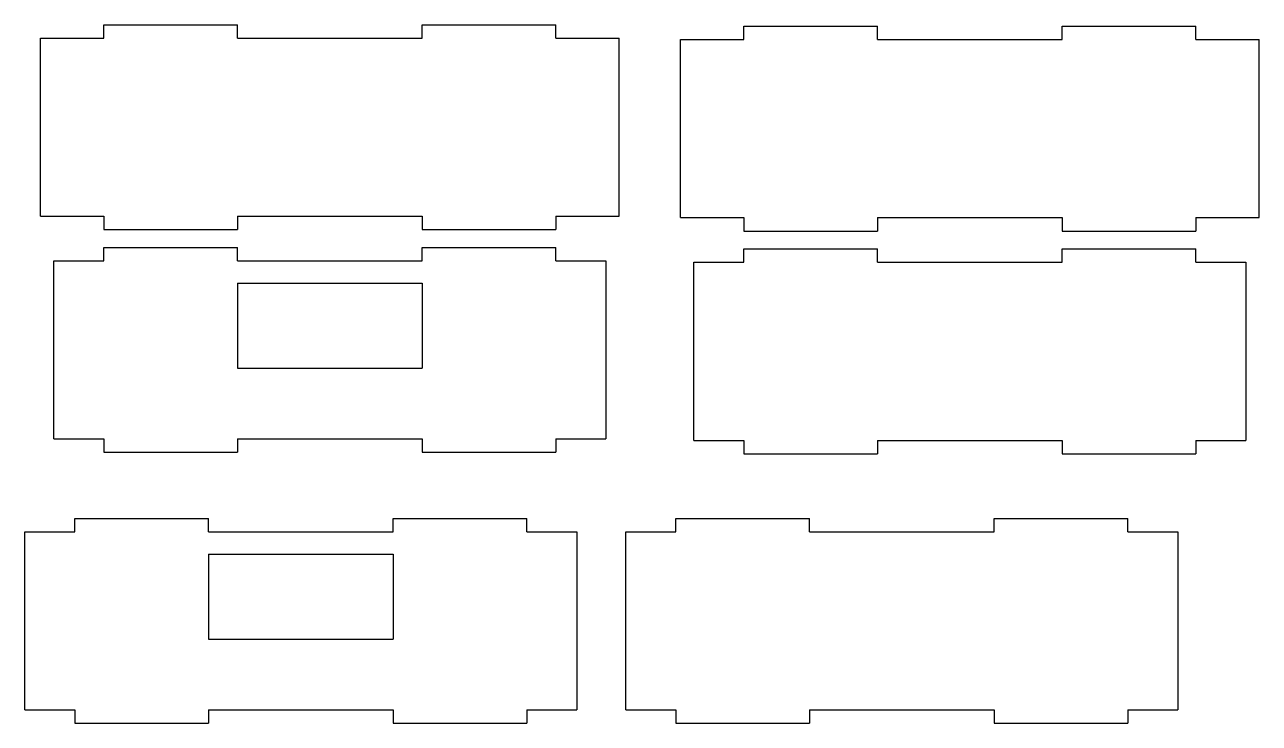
# Model space of a CAD drawing. Header units: millimetres. Extents: x 3 to 788, y -577 to 0.
# Drawn here: x 499.6 to 776.9, y -572.2 to -415.3 of the extents above; entities that cross this region are included whole.
import ezdxf

# ---------------------------------------------------------------- set-up
doc = ezdxf.new("R2010")
doc.units = ezdxf.units.MM
doc.layers.get('0').update_dxf_attribs({"lineweight": 25})

msp = doc.modelspace()

# ---------------------------------------------------------------- linework, layer by layer
at = {"color": 7, "linetype": 'Continuous', "lineweight": 25}
for p, q in [((517.38, -418.34), (517.38, -415.34)), ((517.38, -415.34), (547.38, -415.34)), ((547.38, -418.34), (547.38, -415.34)), ((588.88, -418.34), (588.88, -415.34)), ((588.88, -415.34), (618.88, -415.34)), ((618.88, -418.34), (618.88, -415.34)), ((661.12, -418.66), (661.12, -415.66)), ((661.12, -415.66), (691.12, -415.66)), ((691.12, -418.66), (691.12, -415.66)), ((732.62, -418.66), (732.62, -415.66)), ((732.62, -415.66), (762.62, -415.66)), ((762.62, -418.66), (762.62, -415.66)), ((503.13, -458.34), (503.13, -418.34)), ((503.13, -418.34), (517.38, -418.34)), ((547.38, -418.34), (588.88, -418.34)), ((618.88, -418.34), (633.13, -418.34)), ((633.13, -458.34), (633.13, -418.34)), ((646.87, -458.66), (646.87, -418.66)), ((646.87, -418.66), (661.12, -418.66)), ((691.12, -418.66), (732.62, -418.66)), ((762.62, -418.66), (776.87, -418.66)), ((776.87, -458.66), (776.87, -418.66)), ((503.13, -458.34), (517.38, -458.34)), ((517.38, -458.34), (517.38, -461.34)), ((547.38, -458.34), (588.88, -458.34)), ((547.38, -458.34), (547.38, -461.34)), ((588.88, -458.34), (588.88, -461.34)), ((618.88, -458.34), (633.13, -458.34)), ((618.88, -458.34), (618.88, -461.34)), ((646.87, -458.66), (661.12, -458.66)), ((661.12, -458.66), (661.12, -461.66)), ((691.12, -458.66), (732.62, -458.66)), ((691.12, -458.66), (691.12, -461.66)), ((732.62, -458.66), (732.62, -461.66)), ((762.62, -458.66), (776.87, -458.66)), ((762.62, -458.66), (762.62, -461.66)), ((517.38, -461.34), (547.38, -461.34)), ((588.88, -461.34), (618.88, -461.34)), ((661.12, -461.66), (691.12, -461.66)), ((732.62, -461.66), (762.62, -461.66)), ((517.38, -468.34), (517.38, -465.34)), ((517.38, -465.34), (547.38, -465.34)), ((547.38, -468.34), (547.38, -465.34)), ((588.88, -465.34), (618.88, -465.34)), ((588.88, -468.34), (588.88, -465.34)), ((618.88, -468.34), (618.88, -465.34)), ((661.12, -468.66), (661.12, -465.66)), ((661.12, -465.66), (691.12, -465.66)), ((691.12, -468.66), (691.12, -465.66)), ((732.62, -468.66), (732.62, -465.66)), ((732.62, -465.66), (762.62, -465.66)), ((762.62, -468.66), (762.62, -465.66)), ((506.13, -508.34), (506.13, -468.34)), ((506.13, -468.34), (517.38, -468.34)), ((547.38, -468.34), (588.88, -468.34)), ((618.88, -468.34), (630.13, -468.34)), ((630.13, -468.34), (630.13, -508.34)), ((649.87, -508.66), (649.87, -468.66)), ((649.87, -468.66), (661.12, -468.66)), ((691.12, -468.66), (732.62, -468.66)), ((762.62, -468.66), (773.87, -468.66)), ((773.87, -468.66), (773.87, -508.66)), ((547.38, -473.34), (588.88, -473.34)), ((547.38, -473.34), (547.38, -492.47)), ((588.88, -473.34), (588.88, -492.47)), ((547.38, -492.47), (588.88, -492.47)), ((506.13, -508.34), (517.38, -508.34)), ((517.38, -508.34), (517.38, -511.34)), ((547.38, -508.34), (547.38, -511.34)), ((547.38, -508.34), (588.88, -508.34)), ((588.88, -508.34), (588.88, -511.34)), ((618.88, -508.34), (630.13, -508.34)), ((618.88, -508.34), (618.88, -511.34)), ((649.87, -508.66), (661.12, -508.66)), ((661.12, -508.66), (661.12, -511.66)), ((691.12, -508.66), (691.12, -511.66)), ((691.12, -508.66), (732.62, -508.66)), ((732.62, -508.66), (732.62, -511.66)), ((762.62, -508.66), (773.87, -508.66)), ((762.62, -508.66), (762.62, -511.66)), ((517.38, -511.34), (547.38, -511.34)), ((588.88, -511.34), (618.88, -511.34)), ((661.12, -511.66), (691.12, -511.66)), ((732.62, -511.66), (762.62, -511.66)), ((510.83, -529.19), (510.83, -526.19)), ((510.83, -526.19), (540.83, -526.19)), ((540.83, -529.19), (540.83, -526.19)), ((582.33, -526.19), (612.33, -526.19)), ((582.33, -529.19), (582.33, -526.19)), ((612.33, -529.19), (612.33, -526.19)), ((645.83, -529.19), (645.83, -526.19)), ((645.83, -526.19), (675.83, -526.19)), ((675.83, -529.19), (675.83, -526.19)), ((717.33, -529.19), (717.33, -526.19)), ((717.33, -526.19), (747.33, -526.19)), ((747.33, -529.19), (747.33, -526.19)), ((499.58, -569.19), (499.58, -529.19)), ((499.58, -529.19), (510.83, -529.19)), ((540.83, -529.19), (582.33, -529.19)), ((612.33, -529.19), (623.58, -529.19)), ((623.58, -529.19), (623.58, -569.19)), ((634.58, -569.19), (634.58, -529.19)), ((634.58, -529.19), (645.83, -529.19)), ((675.83, -529.19), (717.33, -529.19)), ((747.33, -529.19), (758.58, -529.19)), ((758.58, -529.19), (758.58, -569.19)), ((540.83, -534.19), (582.33, -534.19)), ((540.83, -534.19), (540.83, -553.32)), ((582.33, -534.19), (582.33, -553.32)), ((540.83, -553.32), (582.33, -553.32)), ((499.58, -569.19), (510.83, -569.19)), ((510.83, -569.19), (510.83, -572.19)), ((540.83, -569.19), (540.83, -572.19)), ((540.83, -569.19), (582.33, -569.19)), ((582.33, -569.19), (582.33, -572.19)), ((612.33, -569.19), (623.58, -569.19)), ((612.33, -569.19), (612.33, -572.19)), ((634.58, -569.19), (645.83, -569.19)), ((645.83, -569.19), (645.83, -572.19)), ((675.83, -569.19), (675.83, -572.19)), ((675.83, -569.19), (717.33, -569.19)), ((717.33, -569.19), (717.33, -572.19)), ((747.33, -569.19), (758.58, -569.19)), ((747.33, -569.19), (747.33, -572.19)), ((510.83, -572.19), (540.83, -572.19)), ((582.33, -572.19), (612.33, -572.19)), ((645.83, -572.19), (675.83, -572.19)), ((717.33, -572.19), (747.33, -572.19))]:
    msp.add_line(p, q, dxfattribs=at)

doc.saveas('drawing.dxf')
